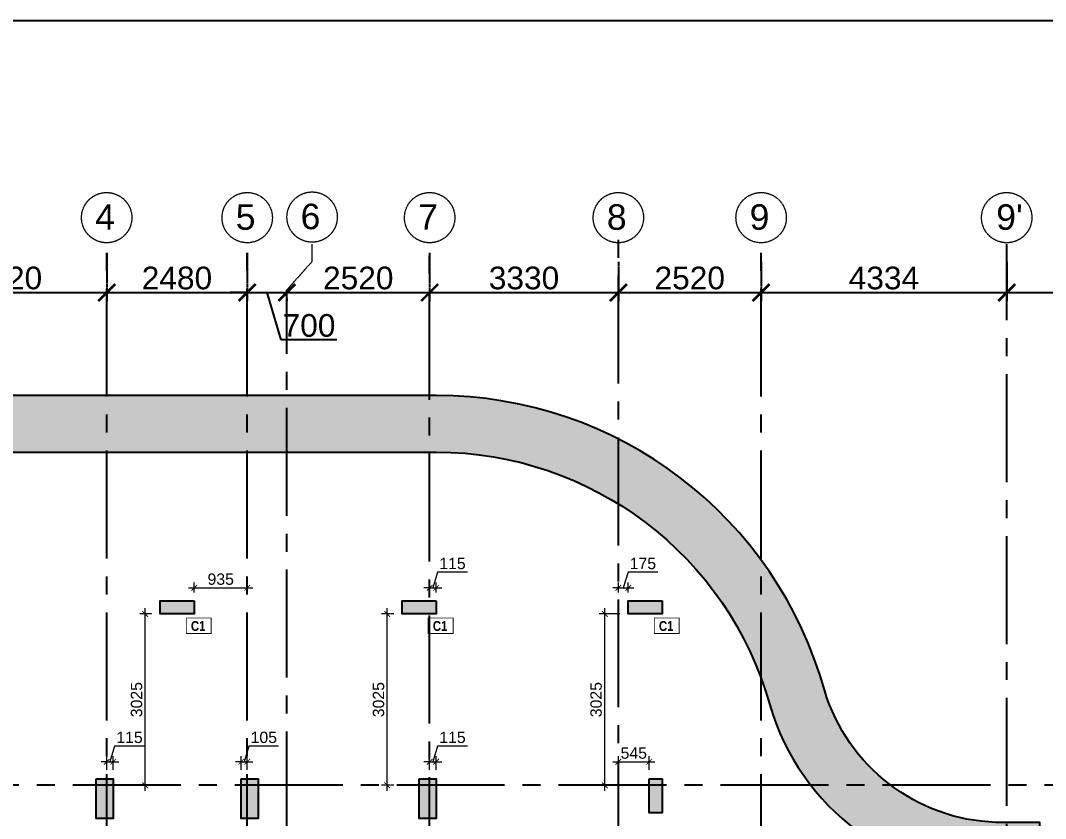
# Model space of a CAD drawing. Header units: millimetres. Extents: x 149548 to 2112824, y -1657616 to -1354760.
# Drawn here: x 1803961 to 1822051, y -1591600 to -1577511 of the extents above; entities that cross this region are included whole.
import ezdxf

# ---------------------------------------------------------------- set-up
doc = ezdxf.new("R2010")
doc.units = ezdxf.units.MM
doc.header["$MEASUREMENT"] = 0
doc.header["$PDMODE"] = 98
for name, pattern in [('ACAD_ISO02W100', [15, 12, -3]), ('CENTER2', [28.575000000000003, 19.05, -3.175, 3.175, -3.175]), ('HIDDEN', [0.375, 0.25, -0.125])]:
    doc.linetypes.add(name, pattern=pattern)
for name, color, linetype, lineweight in [('CENTER_LINE', 8, 'CENTER2', 25), ('GRID', 252, 'ACAD_ISO02W100', 9), ('s-dm', 171, 'Continuous', 15), ('TXT', 255, 'Continuous', 5)]:
    doc.layers.add(name, color=color, linetype=linetype, lineweight=lineweight)
for name, color, linetype in [('Dimension', 7, 'Continuous'), ('Gabion Wall', 7, 'Continuous'), ('STR.COLUMN', 1, 'Continuous')]:
    doc.layers.add(name, color=color, linetype=linetype)
doc.styles.add('1-100', font='arial.ttf', dxfattribs={"height": 400})
doc.styles.add('G3-TEXT', font='ARIALNB.TTF', dxfattribs={"height": 3})
doc.styles.get("Standard").update_dxf_attribs({"font": 'arial.ttf'})
doc.dimstyles.new('Dim 1_100', dxfattribs={"dimscale": 100, "dimtxt": 2, "dimasz": 1, "dimexe": 1, "dimexo": 1.5, "dimgap": 0.5, "dimtad": 1, "dimdec": 0, "dimrnd": 5, "dimzin": 0, "dimdsep": 46, "dimtxsty": 'Standard', "dimblk": 'ARCHTICK', "dimcen": 0, "dimdle": 1, "dimclrd": 256, "dimclre": 256, "dimclrt": 256, "dimadec": 0, "dimazin": 0, "dimtfac": 0.8, "dimtdec": 0, "dimtmove": 1, "dimatfit": 0, "dimfxl": 1.5, "dimtolj": 1, "dimtzin": 0, "dimlwd": -1, "dimlwe": -1, "dimarcsym": 1})
doc.dimstyles.new('Dim 1_200', dxfattribs={"dimscale": 100, "dimtxt": 4, "dimasz": 3, "dimexe": 1.5, "dimexo": 1.5, "dimgap": 0.5, "dimtad": 1, "dimdec": 0, "dimzin": 0, "dimdsep": 46, "dimtxsty": 'Standard', "dimblk": 'ARCHTICK', "dimcen": 0, "dimclrd": 256, "dimclre": 256, "dimclrt": 256, "dimadec": 0, "dimazin": 0, "dimtfac": 0.8, "dimtdec": 0, "dimtmove": 1, "dimatfit": 0, "dimfxl": 1.5, "dimtolj": 1, "dimtzin": 0, "dimlwd": -1, "dimlwe": -1, "dimarcsym": 1})

# ---------------------------------------------------------------- blocks, each defined once
blk = doc.blocks.new('Through Column')
at = {"layer": 'STR.COLUMN', "transparency": 33554687}
h = blk.add_hatch(color=256, dxfattribs=at)
h.dxf.hatch_style = 1
h.paths.add_polyline_path([(1931412.541582066, -1488669.278590736), (1931412.541582066, -1489369.278590736), (1931712.541582066, -1489369.278590736), (1931712.541582066, -1488669.278590736)])
h = blk.add_hatch(color=256, dxfattribs=at)
h.dxf.hatch_style = 1
h.paths.add_polyline_path([(1933972.541582066, -1488669.278590736), (1933972.541582066, -1489369.278590736), (1934272.541582066, -1489369.278590736), (1934272.541582066, -1488669.278590736)])
h = blk.add_hatch(color=256, dxfattribs=at)
h.dxf.hatch_style = 1
h.paths.add_polyline_path([(1937112.541582066, -1488669.278590736), (1937112.541582066, -1489369.278590736), (1937412.541582066, -1489369.278590736), (1937412.541582066, -1488669.278590736)])
at = {"layer": 'STR.COLUMN', "color": 5}
for points in [[(1931412.541582066, -1488669.278590736), (1931712.541582066, -1488669.278590736), (1931712.541582066, -1489369.278590736), (1931412.541582066, -1489369.278590736), (1931412.541582066, -1488669.278590736)], [(1933972.541582066, -1488669.278590736), (1934272.541582066, -1488669.278590736), (1934272.541582066, -1489369.278590736), (1933972.541582066, -1489369.278590736), (1933972.541582066, -1488669.278590736)], [(1937112.541582066, -1488669.278590736), (1937412.541582066, -1488669.278590736), (1937412.541582066, -1489369.278590736), (1937112.541582066, -1489369.278590736), (1937112.541582066, -1488669.278590736)]]:
    blk.add_lwpolyline(points, dxfattribs=at)
blk = doc.blocks.new('Upto 1st Floor lvl')
at = {"layer": 'STR.COLUMN'}
h = blk.add_hatch(color=3, dxfattribs=at)
h.dxf.hatch_style = 1
h.paths.add_polyline_path([(1933142.541582066, -1485529.275073237), (1933142.541582066, -1485759.275073219), (1932542.541582066, -1485759.275073219), (1932542.541582066, -1485529.275073237)])
h = blk.add_hatch(color=3, dxfattribs=at)
h.dxf.hatch_style = 1
h.paths.add_polyline_path([(1937412.541582066, -1485529.275073219), (1937412.541582066, -1485759.275073201), (1936812.541582066, -1485759.275073201), (1936812.541582066, -1485529.275073219)])
h = blk.add_hatch(color=3, dxfattribs=at)
h.dxf.hatch_style = 1
h.paths.add_polyline_path([(1941402.541582027, -1485529.275073219), (1941402.541582027, -1485759.275073201), (1940802.541582027, -1485759.275073201), (1940802.541582027, -1485529.275073219)])
h = blk.add_hatch(color=3, dxfattribs=at)
h.dxf.hatch_style = 1
h.paths.add_polyline_path([(1941172.541582046, -1488669.278590736), (1941402.541582027, -1488669.278590736), (1941402.541582027, -1489269.278590736), (1941172.541582046, -1489269.278590736)])
at = {"layer": 'STR.COLUMN', "color": 5}
for points in [[(1933142.541582066, -1485529.275073237), (1933142.541582066, -1485759.275073219), (1932542.541582066, -1485759.275073219), (1932542.541582066, -1485529.275073237), (1933142.541582066, -1485529.275073237)], [(1937412.541582066, -1485529.275073219), (1937412.541582066, -1485759.275073201), (1936812.541582066, -1485759.275073201), (1936812.541582066, -1485529.275073219), (1937412.541582066, -1485529.275073219)], [(1941402.541582027, -1485529.275073219), (1941402.541582027, -1485759.275073201), (1940802.541582027, -1485759.275073201), (1940802.541582027, -1485529.275073219), (1941402.541582027, -1485529.275073219)], [(1941172.541582046, -1488669.278590736), (1941402.541582027, -1488669.278590736), (1941402.541582027, -1489269.278590736), (1941172.541582046, -1489269.278590736), (1941172.541582046, -1488669.278590736)]]:
    blk.add_lwpolyline(points, close=True, dxfattribs=at)
blk = doc.blocks.new('FIRST FLOOR COLUMNS')
at = {"layer": 'CENTER_LINE', "ltscale": 100}
for p, q in [((17924.99999999907, -41973.1161462171), (17924.99999999907, 17893.35269774753)), ((8895, -42203.11614531162), (8895, 17663.35269865301)), ((11375, -42203.11614527553), (11375, 17663.35269868909)), ((14595.00000024913, -42256.64015407232), (14594.99999999907, 17638.35269774776)), ((20444.99999999907, -42203.11614621687), (20444.99999999907, 17663.35269774776)), ((24778.85805530241, -15138.33302856097), (24778.85805530241, 17638.35266264738)), ((12074.99999999907, -41447.71538959257), (12074.99999999907, 16830.41905810614)), ((90213.58022713289, 8084.999999998137), (-4699.232308062725, 8084.999999998137))]:
    blk.add_line(p, q, dxfattribs=at)
at = {"layer": 'GRID', "ltscale": 0.3}
for p, q in [((12520.62392756529, 17332.68263865006), (12520.62392756529, 17638.35269865301)), ((12074.99999999907, 16830.41905810591), (12520.62392756529, 17332.68263865006))]:
    blk.add_line(p, q, dxfattribs=at)
for centre in [(8895, 18107.0375771909), (11375, 18107.03757722699), (12520.62392756529, 18117.30257957056), (14594.99999999907, 18107.03757628566), (17924.99999999907, 18107.03757628566), (20444.99999999907, 18107.03757628566), (24778.85805530241, 18107.03754118527)]:
    blk.add_circle(centre, 443.684878537897, dxfattribs=at)
at = {"layer": 'GRID', "ltscale": 0.3, "style": '1-100', "oblique": 1.337667510154945e-08}
for s, p in [('4', (8691.50015961565, 17892.93519519875)), ('5', (11171.50015961565, 17892.93519523484)), ('6', (12317.12408718094, 17903.20019757841)), ('7', (14391.50015961472, 17892.9351942935)), ('8', (17721.50015961472, 17892.9351942935)), ('9', (20241.50015961472, 17892.9351942935)), ("9'", (24593.37600003043, 17892.93515919312))]:
    blk.add_text(s, height=449.9999999999998, rotation=359.9446847972842, dxfattribs=at).set_placement(p)
blk = doc.blocks.new('_ArchTick')
at = {"color": 0, "linetype": 'ByBlock', "const_width": 0.15}
blk.add_lwpolyline([(-0.5, -0.5), (0.5, 0.5)], dxfattribs=at)
blk = doc.blocks.new('*D623')
at = {"layer": 'Defpoints', "color": 0}
for p in [(1807962.2230479, -1587527.367109465), (1807027.2230479, -1587758.535946401), (1807962.2230479, -1587758.535946401)]:
    blk.add_point(p, dxfattribs=at)
at = {"layer": 's-dm'}
blk.add_line((1806927.2230479, -1587527.367109465), (1808062.2230479, -1587527.367109465), dxfattribs=at)
at = {"layer": 's-dm', "linetype": 'HIDDEN'}
for p, q in [((1807027.2230479, -1587608.535946401), (1807027.2230479, -1587427.367109465)), ((1807962.2230479, -1587608.535946401), (1807962.2230479, -1587427.367109465))]:
    blk.add_line(p, q, dxfattribs=at)
at = {"layer": 's-dm', "xscale": 100, "yscale": 100, "zscale": 100, "rotation": 180}
blk.add_blockref('_ArchTick', (1807027.2230479, -1587527.367109465), dxfattribs=at)
at = {"layer": 's-dm', "xscale": 100, "yscale": 100, "zscale": 100}
blk.add_blockref('_ArchTick', (1807962.2230479, -1587527.367109465), dxfattribs=at)
at = {"layer": 's-dm', "insert": (1807494.7230479, -1587375.184299097), "char_height": 200, "attachment_point": 5}
blk.add_mtext('\\A1;935', dxfattribs=at)
blk = doc.blocks.new('*D624')
at = {"layer": 'Defpoints', "color": 0}
for p in [(1811297.2230479, -1587527.367109465), (1811182.223047926, -1587758.535946383), (1811297.2230479, -1587758.535946383)]:
    blk.add_point(p, dxfattribs=at)
at = {"layer": 's-dm'}
for p, q in [((1811322.857489255, -1587250.252511921), (1811239.723047913, -1587527.367109465)), ((1811847.414105899, -1587250.252511921), (1811322.857489255, -1587250.252511921)), ((1811182.223047926, -1587527.367109465), (1811082.223047926, -1587527.367109465)), ((1811182.223047926, -1587527.367109465), (1811297.2230479, -1587527.367109465)), ((1811297.2230479, -1587527.367109465), (1811397.2230479, -1587527.367109465))]:
    blk.add_line(p, q, dxfattribs=at)
at = {"layer": 's-dm', "linetype": 'HIDDEN'}
for p, q in [((1811182.223047926, -1587608.535946383), (1811182.223047926, -1587427.367109465)), ((1811297.2230479, -1587608.535946383), (1811297.2230479, -1587427.367109465))]:
    blk.add_line(p, q, dxfattribs=at)
at = {"layer": 's-dm', "xscale": 100, "yscale": 100, "zscale": 100}
blk.add_blockref('_ArchTick', (1811182.223047926, -1587527.367109465), dxfattribs=at)
at = {"layer": 's-dm', "xscale": 100, "yscale": 100, "zscale": 100, "rotation": 180}
blk.add_blockref('_ArchTick', (1811297.2230479, -1587527.367109465), dxfattribs=at)
at = {"layer": 's-dm', "insert": (1811585.135797577, -1587098.137914376), "char_height": 200, "attachment_point": 5}
blk.add_mtext('\\A1;115', dxfattribs=at)
blk = doc.blocks.new('*D625')
at = {"layer": 'Defpoints', "color": 0}
for p in [(1814687.223047862, -1587527.367109465), (1814512.2230479, -1587758.535946383), (1814687.223047862, -1587758.535946383)]:
    blk.add_point(p, dxfattribs=at)
at = {"layer": 's-dm'}
for p, q in [((1814682.857489223, -1587250.252511921), (1814599.723047881, -1587527.367109465)), ((1815207.414105867, -1587250.252511921), (1814682.857489223, -1587250.252511921)), ((1814512.2230479, -1587527.367109465), (1814412.2230479, -1587527.367109465)), ((1814512.2230479, -1587527.367109465), (1814687.223047862, -1587527.367109465)), ((1814687.223047862, -1587527.367109465), (1814787.223047862, -1587527.367109465))]:
    blk.add_line(p, q, dxfattribs=at)
at = {"layer": 's-dm', "linetype": 'HIDDEN'}
for p, q in [((1814512.2230479, -1587608.535946383), (1814512.2230479, -1587427.367109465)), ((1814687.223047862, -1587608.535946383), (1814687.223047862, -1587427.367109465))]:
    blk.add_line(p, q, dxfattribs=at)
at = {"layer": 's-dm', "xscale": 100, "yscale": 100, "zscale": 100}
blk.add_blockref('_ArchTick', (1814512.2230479, -1587527.367109465), dxfattribs=at)
at = {"layer": 's-dm', "xscale": 100, "yscale": 100, "zscale": 100, "rotation": 180}
blk.add_blockref('_ArchTick', (1814687.223047862, -1587527.367109465), dxfattribs=at)
at = {"layer": 's-dm', "insert": (1814945.135797545, -1587098.137914376), "char_height": 200, "attachment_point": 5}
blk.add_mtext('\\A1;175', dxfattribs=at)
blk = doc.blocks.new('*D634')
at = {"layer": 'Defpoints', "color": 0}
for p in [(1805597.2230479, -1590597.617697184), (1805482.2230479, -1590898.539463899), (1805597.2230479, -1590898.539463899)]:
    blk.add_point(p, dxfattribs=at)
at = {"layer": 's-dm'}
for p, q in [((1805622.857489243, -1590320.50309964), (1805539.7230479, -1590597.617697184)), ((1806147.414105887, -1590320.50309964), (1805622.857489243, -1590320.50309964)), ((1805482.2230479, -1590597.617697184), (1805382.2230479, -1590597.617697184)), ((1805482.2230479, -1590597.617697184), (1805597.2230479, -1590597.617697184)), ((1805597.2230479, -1590597.617697184), (1805697.2230479, -1590597.617697184))]:
    blk.add_line(p, q, dxfattribs=at)
at = {"layer": 's-dm', "linetype": 'HIDDEN'}
for p, q in [((1805482.2230479, -1590748.539463899), (1805482.2230479, -1590497.617697184)), ((1805597.2230479, -1590748.539463899), (1805597.2230479, -1590497.617697184))]:
    blk.add_line(p, q, dxfattribs=at)
at = {"layer": 's-dm', "xscale": 100, "yscale": 100, "zscale": 100}
blk.add_blockref('_ArchTick', (1805482.2230479, -1590597.617697184), dxfattribs=at)
at = {"layer": 's-dm', "xscale": 100, "yscale": 100, "zscale": 100, "rotation": 180}
blk.add_blockref('_ArchTick', (1805597.2230479, -1590597.617697184), dxfattribs=at)
at = {"layer": 's-dm', "insert": (1805885.135797565, -1590168.388502096), "char_height": 200, "attachment_point": 5}
blk.add_mtext('\\A1;115', dxfattribs=at)
blk = doc.blocks.new('*D636')
at = {"layer": 'Defpoints', "color": 0}
for p in [(1807962.2230479, -1590597.617697184), (1807857.2230479, -1590898.539463899), (1807962.2230479, -1590898.539463899)]:
    blk.add_point(p, dxfattribs=at)
at = {"layer": 's-dm'}
for p, q in [((1807992.857489243, -1590320.50309964), (1807909.7230479, -1590597.617697184)), ((1808517.414105887, -1590320.50309964), (1807992.857489243, -1590320.50309964)), ((1807857.2230479, -1590597.617697184), (1807757.2230479, -1590597.617697184)), ((1807857.2230479, -1590597.617697184), (1807962.2230479, -1590597.617697184)), ((1807962.2230479, -1590597.617697184), (1808062.2230479, -1590597.617697184))]:
    blk.add_line(p, q, dxfattribs=at)
at = {"layer": 's-dm', "linetype": 'HIDDEN'}
for p, q in [((1807857.2230479, -1590748.539463899), (1807857.2230479, -1590497.617697184)), ((1807962.2230479, -1590748.539463899), (1807962.2230479, -1590497.617697184))]:
    blk.add_line(p, q, dxfattribs=at)
at = {"layer": 's-dm', "xscale": 100, "yscale": 100, "zscale": 100}
blk.add_blockref('_ArchTick', (1807857.2230479, -1590597.617697184), dxfattribs=at)
at = {"layer": 's-dm', "xscale": 100, "yscale": 100, "zscale": 100, "rotation": 180}
blk.add_blockref('_ArchTick', (1807962.2230479, -1590597.617697184), dxfattribs=at)
at = {"layer": 's-dm', "insert": (1808255.135797565, -1590168.388502096), "char_height": 200, "attachment_point": 5}
blk.add_mtext('\\A1;105', dxfattribs=at)
blk = doc.blocks.new('*D638')
at = {"layer": 'Defpoints', "color": 0}
for p in [(1811297.2230479, -1590597.617697184), (1811182.223047939, -1590898.539463899), (1811297.2230479, -1590898.539463899)]:
    blk.add_point(p, dxfattribs=at)
at = {"layer": 's-dm'}
for p, q in [((1811322.857489262, -1590320.50309964), (1811239.72304792, -1590597.617697184)), ((1811847.414105906, -1590320.50309964), (1811322.857489262, -1590320.50309964)), ((1811182.223047939, -1590597.617697184), (1811082.223047939, -1590597.617697184)), ((1811182.223047939, -1590597.617697184), (1811297.2230479, -1590597.617697184)), ((1811297.2230479, -1590597.617697184), (1811397.2230479, -1590597.617697184))]:
    blk.add_line(p, q, dxfattribs=at)
at = {"layer": 's-dm', "linetype": 'HIDDEN'}
for p, q in [((1811182.223047939, -1590748.539463899), (1811182.223047939, -1590497.617697184)), ((1811297.2230479, -1590748.539463899), (1811297.2230479, -1590497.617697184))]:
    blk.add_line(p, q, dxfattribs=at)
at = {"layer": 's-dm', "xscale": 100, "yscale": 100, "zscale": 100}
blk.add_blockref('_ArchTick', (1811182.223047939, -1590597.617697184), dxfattribs=at)
at = {"layer": 's-dm', "xscale": 100, "yscale": 100, "zscale": 100, "rotation": 180}
blk.add_blockref('_ArchTick', (1811297.2230479, -1590597.617697184), dxfattribs=at)
at = {"layer": 's-dm', "insert": (1811585.135797584, -1590168.388502096), "char_height": 200, "attachment_point": 5}
blk.add_mtext('\\A1;115', dxfattribs=at)
blk = doc.blocks.new('*D640')
at = {"layer": 'Defpoints', "color": 0}
for p in [(1815057.22304788, -1590597.617697184), (1814512.2230479, -1590898.539463899), (1815057.22304788, -1590898.539463899)]:
    blk.add_point(p, dxfattribs=at)
at = {"layer": 's-dm'}
blk.add_line((1814412.2230479, -1590597.617697184), (1815157.22304788, -1590597.617697184), dxfattribs=at)
at = {"layer": 's-dm', "linetype": 'HIDDEN'}
for p, q in [((1814512.2230479, -1590748.539463899), (1814512.2230479, -1590497.617697184)), ((1815057.22304788, -1590748.539463899), (1815057.22304788, -1590497.617697184))]:
    blk.add_line(p, q, dxfattribs=at)
at = {"layer": 's-dm', "xscale": 100, "yscale": 100, "zscale": 100, "rotation": 180}
blk.add_blockref('_ArchTick', (1814512.2230479, -1590597.617697184), dxfattribs=at)
at = {"layer": 's-dm', "xscale": 100, "yscale": 100, "zscale": 100}
blk.add_blockref('_ArchTick', (1815057.22304788, -1590597.617697184), dxfattribs=at)
at = {"layer": 's-dm', "insert": (1814784.72304789, -1590445.912376584), "char_height": 200, "attachment_point": 5}
blk.add_mtext('\\A1;545', dxfattribs=at)
blk = doc.blocks.new('*D641')
at = {"layer": 'Defpoints', "color": 0}
for p in [(1806162.510980502, -1587988.535946383), (1806427.2230479, -1587988.535946383), (1806427.223047939, -1591013.539463901)]:
    blk.add_point(p, dxfattribs=at)
at = {"layer": 's-dm'}
blk.add_line((1806162.510980502, -1591113.539463901), (1806162.510980502, -1587888.535946383), dxfattribs=at)
at = {"layer": 's-dm', "linetype": 'HIDDEN'}
for p, q in [((1806277.2230479, -1587988.535946383), (1806062.510980502, -1587988.535946383)), ((1806277.223047939, -1591013.539463901), (1806062.510980502, -1591013.539463901))]:
    blk.add_line(p, q, dxfattribs=at)
at = {"layer": 's-dm', "xscale": 100, "yscale": 100, "zscale": 100}
for p, rotation in [((1806162.510980502, -1587988.535946383), 90), ((1806162.510980502, -1591013.539463901), 270)]:
    blk.add_blockref('_ArchTick', p, dxfattribs=dict(at, rotation=rotation))
at = {"layer": 's-dm', "insert": (1806010.328170133, -1589501.037705142), "char_height": 200, "attachment_point": 5, "rotation": 90}
blk.add_mtext('\\A1;3025', dxfattribs=at)
blk = doc.blocks.new('*D642')
at = {"layer": 'Defpoints', "color": 0}
for p in [(1810432.510980463, -1587988.535946365), (1810697.223047862, -1587988.535946365), (1810697.2230479, -1591013.539463883)]:
    blk.add_point(p, dxfattribs=at)
at = {"layer": 's-dm'}
blk.add_line((1810432.510980463, -1591113.539463883), (1810432.510980463, -1587888.535946365), dxfattribs=at)
at = {"layer": 's-dm', "linetype": 'HIDDEN'}
for p, q in [((1810547.223047862, -1587988.535946365), (1810332.510980463, -1587988.535946365)), ((1810547.2230479, -1591013.539463883), (1810332.510980463, -1591013.539463883))]:
    blk.add_line(p, q, dxfattribs=at)
at = {"layer": 's-dm', "xscale": 100, "yscale": 100, "zscale": 100}
for p, rotation in [((1810432.510980463, -1587988.535946365), 90), ((1810432.510980463, -1591013.539463883), 270)]:
    blk.add_blockref('_ArchTick', p, dxfattribs=dict(at, rotation=rotation))
at = {"layer": 's-dm', "insert": (1810280.328170095, -1589501.037705124), "char_height": 200, "attachment_point": 5, "rotation": 90}
blk.add_mtext('\\A1;3025', dxfattribs=at)
blk = doc.blocks.new('*D643')
at = {"layer": 'Defpoints', "color": 0}
for p in [(1814272.510980425, -1587988.535946383), (1814687.223047824, -1587988.535946383), (1814687.223047862, -1591013.539463901)]:
    blk.add_point(p, dxfattribs=at)
at = {"layer": 's-dm'}
blk.add_line((1814272.510980425, -1591113.539463901), (1814272.510980425, -1587888.535946383), dxfattribs=at)
at = {"layer": 's-dm', "linetype": 'HIDDEN'}
for p, q in [((1814537.223047824, -1587988.535946383), (1814172.510980425, -1587988.535946383)), ((1814537.223047862, -1591013.539463901), (1814172.510980425, -1591013.539463901))]:
    blk.add_line(p, q, dxfattribs=at)
at = {"layer": 's-dm', "xscale": 100, "yscale": 100, "zscale": 100}
for p, rotation in [((1814272.510980425, -1587988.535946383), 90), ((1814272.510980425, -1591013.539463901), 270)]:
    blk.add_blockref('_ArchTick', p, dxfattribs=dict(at, rotation=rotation))
at = {"layer": 's-dm', "insert": (1814120.328170056, -1589501.037705142), "char_height": 200, "attachment_point": 5, "rotation": 90}
blk.add_mtext('\\A1;3025', dxfattribs=at)
blk = doc.blocks.new('*D663')
at = {"layer": 'Defpoints', "color": 0}
for p in [(1801962.223047954, -1581460.186765246), (1805482.2230479, -1581460.186765246), (1805482.2230479, -1582313.62724956)]:
    blk.add_point(p, dxfattribs=at)
at = {"layer": 'Dimension', "linetype": 'HIDDEN'}
for p, q in [((1801962.223047954, -1581610.186765246), (1801962.223047954, -1582463.62724956)), ((1805482.2230479, -1581610.186765246), (1805482.2230479, -1582463.62724956))]:
    blk.add_line(p, q, dxfattribs=at)
at = {"layer": 'Dimension'}
blk.add_line((1801962.223047954, -1582313.62724956), (1805482.2230479, -1582313.62724956), dxfattribs=at)
at = {"layer": 'Dimension', "xscale": 300, "yscale": 300, "zscale": 300, "rotation": 180}
blk.add_blockref('_ArchTick', (1801962.223047954, -1582313.62724956), dxfattribs=at)
at = {"layer": 'Dimension', "xscale": 300, "yscale": 300, "zscale": 300}
blk.add_blockref('_ArchTick', (1805482.2230479, -1582313.62724956), dxfattribs=at)
at = {"layer": 'Dimension', "insert": (1803722.223047927, -1582059.261628823), "char_height": 400, "attachment_point": 5}
blk.add_mtext('\\A1;3520', dxfattribs=at)
blk = doc.blocks.new('*D664')
at = {"layer": 'Defpoints', "color": 0}
for p in [(1805482.2230479, -1581460.186765246), (1807962.2230479, -1581460.186765246), (1807962.2230479, -1582313.62724956)]:
    blk.add_point(p, dxfattribs=at)
at = {"layer": 'Dimension', "linetype": 'HIDDEN'}
for p, q in [((1805482.2230479, -1581610.186765246), (1805482.2230479, -1582463.62724956)), ((1807962.2230479, -1581610.186765246), (1807962.2230479, -1582463.62724956))]:
    blk.add_line(p, q, dxfattribs=at)
at = {"layer": 'Dimension'}
blk.add_line((1805482.2230479, -1582313.62724956), (1807962.2230479, -1582313.62724956), dxfattribs=at)
at = {"layer": 'Dimension', "xscale": 300, "yscale": 300, "zscale": 300, "rotation": 180}
blk.add_blockref('_ArchTick', (1805482.2230479, -1582313.62724956), dxfattribs=at)
at = {"layer": 'Dimension', "xscale": 300, "yscale": 300, "zscale": 300}
blk.add_blockref('_ArchTick', (1807962.2230479, -1582313.62724956), dxfattribs=at)
at = {"layer": 'Dimension', "insert": (1806722.2230479, -1582059.398054471), "char_height": 400, "attachment_point": 5}
blk.add_mtext('\\A1;2480', dxfattribs=at)
blk = doc.blocks.new('*D665')
at = {"layer": 'Defpoints', "color": 0}
for p in [(1807962.2230479, -1581460.186765246), (1808662.2230479, -1582268.120405793), (1808662.2230479, -1582313.62724956)]:
    blk.add_point(p, dxfattribs=at)
at = {"layer": 'Dimension', "linetype": 'HIDDEN'}
for p, q in [((1807962.2230479, -1581610.186765246), (1807962.2230479, -1582463.62724956)), ((1808662.2230479, -1582418.120405793), (1808662.2230479, -1582463.62724956))]:
    blk.add_line(p, q, dxfattribs=at)
at = {"layer": 'Dimension'}
for p, q in [((1807962.2230479, -1582313.62724956), (1807662.2230479, -1582313.62724956)), ((1807962.2230479, -1582313.62724956), (1808662.2230479, -1582313.62724956)), ((1808563.529511138, -1583151.314834825), (1808312.2230479, -1582313.62724956)), ((1808662.2230479, -1582313.62724956), (1808962.2230479, -1582313.62724956)), ((1809542.656386991, -1583151.314834825), (1808563.529511138, -1583151.314834825))]:
    blk.add_line(p, q, dxfattribs=at)
at = {"layer": 'Dimension', "xscale": 300, "yscale": 300, "zscale": 300}
blk.add_blockref('_ArchTick', (1807962.2230479, -1582313.62724956), dxfattribs=at)
at = {"layer": 'Dimension', "xscale": 300, "yscale": 300, "zscale": 300, "rotation": 180}
blk.add_blockref('_ArchTick', (1808662.2230479, -1582313.62724956), dxfattribs=at)
at = {"layer": 'Dimension', "insert": (1809053.092949064, -1582897.085639737), "char_height": 400, "attachment_point": 5}
blk.add_mtext('\\A1;700', dxfattribs=at)
blk = doc.blocks.new('*D666')
at = {"layer": 'Defpoints', "color": 0}
for p in [(1811182.2230479, -1581460.186766152), (1808662.2230479, -1582268.120405793), (1811182.2230479, -1582313.62724956)]:
    blk.add_point(p, dxfattribs=at)
at = {"layer": 'Dimension', "linetype": 'HIDDEN'}
for p, q in [((1811182.2230479, -1581610.186766152), (1811182.2230479, -1582463.62724956)), ((1808662.2230479, -1582418.120405793), (1808662.2230479, -1582463.62724956))]:
    blk.add_line(p, q, dxfattribs=at)
at = {"layer": 'Dimension'}
blk.add_line((1808662.2230479, -1582313.62724956), (1811182.2230479, -1582313.62724956), dxfattribs=at)
at = {"layer": 'Dimension', "xscale": 300, "yscale": 300, "zscale": 300, "rotation": 180}
blk.add_blockref('_ArchTick', (1808662.2230479, -1582313.62724956), dxfattribs=at)
at = {"layer": 'Dimension', "xscale": 300, "yscale": 300, "zscale": 300}
blk.add_blockref('_ArchTick', (1811182.2230479, -1582313.62724956), dxfattribs=at)
at = {"layer": 'Dimension', "insert": (1809922.2230479, -1582059.398054471), "char_height": 400, "attachment_point": 5}
blk.add_mtext('\\A1;2520', dxfattribs=at)
blk = doc.blocks.new('*D667')
at = {"layer": 'Defpoints', "color": 0}
for p in [(1811182.2230479, -1581460.186766152), (1814512.2230479, -1581619.045806274), (1814512.2230479, -1582313.62724956)]:
    blk.add_point(p, dxfattribs=at)
at = {"layer": 'Dimension', "linetype": 'HIDDEN'}
for p, q in [((1811182.2230479, -1581610.186766152), (1811182.2230479, -1582463.62724956)), ((1814512.2230479, -1581769.045806274), (1814512.2230479, -1582463.62724956))]:
    blk.add_line(p, q, dxfattribs=at)
at = {"layer": 'Dimension'}
blk.add_line((1811182.2230479, -1582313.62724956), (1814512.2230479, -1582313.62724956), dxfattribs=at)
at = {"layer": 'Dimension', "xscale": 300, "yscale": 300, "zscale": 300, "rotation": 180}
blk.add_blockref('_ArchTick', (1811182.2230479, -1582313.62724956), dxfattribs=at)
at = {"layer": 'Dimension', "xscale": 300, "yscale": 300, "zscale": 300}
blk.add_blockref('_ArchTick', (1814512.2230479, -1582313.62724956), dxfattribs=at)
at = {"layer": 'Dimension', "insert": (1812847.2230479, -1582059.261628823), "char_height": 400, "attachment_point": 5}
blk.add_mtext('\\A1;3330', dxfattribs=at)
blk = doc.blocks.new('*D668')
at = {"layer": 'Defpoints', "color": 0}
for p in [(1814512.2230479, -1581619.045806274), (1817032.2230479, -1581619.045806274), (1817032.2230479, -1582313.62724956)]:
    blk.add_point(p, dxfattribs=at)
at = {"layer": 'Dimension', "linetype": 'HIDDEN'}
for p, q in [((1814512.2230479, -1581769.045806274), (1814512.2230479, -1582463.62724956)), ((1817032.2230479, -1581769.045806274), (1817032.2230479, -1582463.62724956))]:
    blk.add_line(p, q, dxfattribs=at)
at = {"layer": 'Dimension'}
blk.add_line((1814512.2230479, -1582313.62724956), (1817032.2230479, -1582313.62724956), dxfattribs=at)
at = {"layer": 'Dimension', "xscale": 300, "yscale": 300, "zscale": 300, "rotation": 180}
blk.add_blockref('_ArchTick', (1814512.2230479, -1582313.62724956), dxfattribs=at)
at = {"layer": 'Dimension', "xscale": 300, "yscale": 300, "zscale": 300}
blk.add_blockref('_ArchTick', (1817032.2230479, -1582313.62724956), dxfattribs=at)
at = {"layer": 'Dimension', "insert": (1815772.2230479, -1582059.398054471), "char_height": 400, "attachment_point": 5}
blk.add_mtext('\\A1;2520', dxfattribs=at)
blk = doc.blocks.new('*D669')
at = {"layer": 'Defpoints', "color": 0}
for p in [(1817032.2230479, -1581619.045806274), (1821366.081103203, -1581619.045806274), (1821366.081103203, -1582313.62724956)]:
    blk.add_point(p, dxfattribs=at)
at = {"layer": 'Dimension', "linetype": 'HIDDEN'}
for p, q in [((1817032.2230479, -1581769.045806274), (1817032.2230479, -1582463.62724956)), ((1821366.081103203, -1581769.045806274), (1821366.081103203, -1582463.62724956))]:
    blk.add_line(p, q, dxfattribs=at)
at = {"layer": 'Dimension'}
blk.add_line((1817032.2230479, -1582313.62724956), (1821366.081103203, -1582313.62724956), dxfattribs=at)
at = {"layer": 'Dimension', "xscale": 300, "yscale": 300, "zscale": 300, "rotation": 180}
blk.add_blockref('_ArchTick', (1817032.2230479, -1582313.62724956), dxfattribs=at)
at = {"layer": 'Dimension', "xscale": 300, "yscale": 300, "zscale": 300}
blk.add_blockref('_ArchTick', (1821366.081103203, -1582313.62724956), dxfattribs=at)
at = {"layer": 'Dimension', "insert": (1819199.152075551, -1582059.261628823), "char_height": 400, "attachment_point": 5}
blk.add_mtext('\\A1;4334', dxfattribs=at)
blk = doc.blocks.new('*D670')
at = {"layer": 'Defpoints', "color": 0}
for p in [(1821366.081103203, -1581619.045806274), (1825922.2230479, -1581613.214166925), (1825922.2230479, -1582313.627249559)]:
    blk.add_point(p, dxfattribs=at)
at = {"layer": 'Dimension', "linetype": 'HIDDEN'}
for p, q in [((1821366.081103203, -1581769.045806274), (1821366.081103203, -1582463.627249559)), ((1825922.2230479, -1581763.214166925), (1825922.2230479, -1582463.627249559))]:
    blk.add_line(p, q, dxfattribs=at)
at = {"layer": 'Dimension'}
blk.add_line((1821366.081103203, -1582313.627249559), (1825922.2230479, -1582313.627249559), dxfattribs=at)
at = {"layer": 'Dimension', "xscale": 300, "yscale": 300, "zscale": 300, "rotation": 180}
blk.add_blockref('_ArchTick', (1821366.081103203, -1582313.627249559), dxfattribs=at)
at = {"layer": 'Dimension', "xscale": 300, "yscale": 300, "zscale": 300}
blk.add_blockref('_ArchTick', (1825922.2230479, -1582313.627249559), dxfattribs=at)
at = {"layer": 'Dimension', "insert": (1823644.152075551, -1582059.398054471), "char_height": 400, "attachment_point": 5}
blk.add_mtext('\\A1;4556', dxfattribs=at)

msp = doc.modelspace()

# ---------------------------------------------------------------- hatches: boundary and pattern name
at = {"layer": 'Gabion Wall'}
h = msp.add_hatch(dxfattribs=at)
h.set_pattern_fill('ANSI36', color=8, scale=1000)
h.set_pattern_definition([(45, (-126115.3185341656, -199349.732739276), (66.29126073623883, 243.0679560328757), [312.5000000000003, -62.50000000000007, 0, -62.50000000000007])])
edge = h.paths.add_edge_path()
edge.add_arc((1801847.223047954, -1591248.539463901), 6116.978292164549, 137.5960620771633, 229.2860594930685, ccw=False)
edge.add_arc((1801847.223047955, -1591248.539463901), 6116.978292165074, 90.00000000000438, 137.5960620771678, ccw=False)
edge.add_line((1801847.223047954, -1585131.561171736), (1811297.2230479, -1585131.561171736))
edge.add_arc((1811298.765736201, -1591243.947926767), 6112.38694970827, 15.669600682847317, 90.01446072220352, ccw=False)
edge.add_arc((1821289.48224898, -1588392.639705455), 4277.392892624552, 196.2985217793638, 270.0000000000031)
edge.add_arc((1821786.78311366, -1666318.989141658), 73650.63549018366, 89.87129754002348, 90.38687320235852, ccw=False)
edge.add_line((1821952.2230479, -1592668.539463899), (1821952.2230479, -1591668.539463899))
edge.add_arc((1821757.448276104, -1323873.646719725), 267794.9635767544, 269.87502258162203, 270.0416728276529, ccw=False)
edge.add_arc((1821289.48224898, -1588392.639705454), 3277.392892625012, 196.9006126921874, 267.9687474159747, ccw=False)
edge.add_arc((1811298.330033127, -1591245.254062993), 7113.692977388166, 15.489834590217, 90.00891598525823)
edge.add_line((1811297.2230479, -1584131.561171736), (1801847.223047954, -1584131.561171736))
edge.add_arc((1801847.223047956, -1591248.539463904), 7116.978292167383, 90.00000000001124, 137.6234041501923)
edge.add_arc((1801847.223047954, -1591248.539463901), 7116.978292164869, 137.6234041501999, 235.9005401058864)
edge.add_line((1797857.223047901, -1597141.864502512), (1797857.223047901, -1595885.06008031))

# ---------------------------------------------------------------- linework, layer by layer
at = {"lineweight": -3}
msp.add_lwpolyline([(1908993.01757326, -1657616.496280198), (1787219.635581462, -1657616.496280198), (1787219.635581462, -1577510.665511888), (1908993.01757326, -1577510.665511888)], close=True, dxfattribs=at)
at = {"color": 101, "const_width": 14.7637875}
for points in [[(1806886.521777518, -1588332.103906204), (1806886.521777518, -1588058.481711206), (1807325.819244265, -1588058.481711206), (1807325.819244272, -1588332.103906204)], [(1811156.521777518, -1588332.103906204), (1811156.521777518, -1588058.481711206), (1811595.819244264, -1588058.481711206), (1811595.819244272, -1588332.103906204)], [(1815146.52177748, -1588332.103906204), (1815146.52177748, -1588058.481711206), (1815585.819244226, -1588058.481711206), (1815585.819244234, -1588332.103906204)]]:
    msp.add_lwpolyline(points, close=True, dxfattribs=at)
at = {"layer": 'Gabion Wall'}
msp.add_lwpolyline([(1797857.223047901, -1595885.06008031, -0.4228793724279717), (1797330.391259277, -1587123.535946374, -0.2107151071595666), (1801847.223047954, -1585131.561171736), (1811297.2230479, -1585131.561171736, -0.3362693606261047), (1817183.986942905, -1589593.05557076, 0.3331475772811281), (1821289.48224898, -1592670.032598079, -0.002249627007699236), (1821952.2230479, -1592668.539463899), (1821952.2230479, -1591668.539463899, -0.0007271490012833735), (1821173.31630431, -1591667.973222201, -0.3204303111174965), (1818153.63839738, -1589345.418541812, 0.3371157206094813), (1811297.2230479, -1584131.561171736), (1801847.223047954, -1584131.561171736, 0.2108397097164079), (1796589.692566336, -1586451.691202178, 0.4571874366208035), (1797857.223047901, -1597141.864502512)], format="xyb", close=True, dxfattribs=at)

# ---------------------------------------------------------------- block references
at = {"layer": 'GRID'}
msp.add_blockref('FIRST FLOOR COLUMNS', (1796587.2230479, -1599098.539463899), dxfattribs=at)
at = {"layer": 'STR.COLUMN', "color": 5}
msp.add_blockref('Upto 1st Floor lvl', (-126115.3185341656, -102229.2608731638), dxfattribs=at)
at = {"layer": 'STR.COLUMN'}
msp.add_blockref('Through Column', (-126115.3185341656, -102229.2608731638), dxfattribs=at)

# ---------------------------------------------------------------- texts
at = {"layer": 'TXT', "style": 'G3-TEXT'}
for p in [(1806968.929088295, -1588288.687869181), (1811238.929088294, -1588288.687869181), (1815228.929088256, -1588288.687869181)]:
    msp.add_text('C1', height=175, dxfattribs=at).set_placement(p)

# ---------------------------------------------------------------- dimensions: what is measured, and where the dimension line sits
at = {"layer": 'Dimension'}
for base, p1, p2, picture, middle in [((1805482.2230479, -1582313.62724956), (1801962.223047954, -1581460.186765246), (1805482.2230479, -1581460.186765246), '*D663', (1803722.223047927, -1582059.261628823)), ((1807962.2230479, -1582313.62724956), (1805482.2230479, -1581460.186765246), (1807962.2230479, -1581460.186765246), '*D664', (1806722.2230479, -1582059.398054471)), ((1808662.2230479, -1582313.62724956), (1807962.2230479, -1581460.186765246), (1808662.2230479, -1582268.120405793), '*D665', (1808613.529511138, -1582897.085639737)), ((1811182.2230479, -1582313.62724956), (1808662.2230479, -1582268.120405793), (1811182.2230479, -1581460.186766152), '*D666', (1809922.2230479, -1582059.398054471)), ((1814512.2230479, -1582313.62724956), (1811182.2230479, -1581460.186766152), (1814512.2230479, -1581619.045806274), '*D667', (1812847.2230479, -1582059.261628823)), ((1817032.2230479, -1582313.62724956), (1814512.2230479, -1581619.045806274), (1817032.2230479, -1581619.045806274), '*D668', (1815772.2230479, -1582059.398054471)), ((1821366.081103203, -1582313.62724956), (1817032.2230479, -1581619.045806274), (1821366.081103203, -1581619.045806274), '*D669', (1819199.152075551, -1582059.261628823)), ((1825922.2230479, -1582313.627249559), (1821366.081103203, -1581619.045806274), (1825922.2230479, -1581613.214166925), '*D670', (1823644.152075551, -1582059.398054471))]:
    dim = msp.add_linear_dim(base=base, p1=p1, p2=p2, dimstyle='Dim 1_200', override={"dimblk": 'ArchTick'}, dxfattribs=at)
    dim.commit()
    dim.dimension.update_dxf_attribs({"geometry": picture, "text_midpoint": middle})
at = {"layer": 's-dm'}
for base, p1, p2, picture, middle in [((1811297.2230479, -1587527.367109465), (1811182.223047926, -1587758.535946383), (1811297.2230479, -1587758.535946383), '*D624', (1811372.857489255, -1587098.137914376)), ((1814687.223047862, -1587527.367109465), (1814512.2230479, -1587758.535946383), (1814687.223047862, -1587758.535946383), '*D625', (1814732.857489223, -1587098.137914376)), ((1807962.2230479, -1587527.367109465), (1807027.2230479, -1587758.535946401), (1807962.2230479, -1587758.535946401), '*D623', (1807494.7230479, -1587375.184299097)), ((1805597.2230479, -1590597.617697184), (1805482.2230479, -1590898.539463899), (1805597.2230479, -1590898.539463899), '*D634', (1805672.857489243, -1590168.388502096)), ((1807962.2230479, -1590597.617697184), (1807857.2230479, -1590898.539463899), (1807962.2230479, -1590898.539463899), '*D636', (1808042.857489243, -1590168.388502096)), ((1811297.2230479, -1590597.617697184), (1811182.223047939, -1590898.539463899), (1811297.2230479, -1590898.539463899), '*D638', (1811372.857489262, -1590168.388502096)), ((1815057.22304788, -1590597.617697184), (1814512.2230479, -1590898.539463899), (1815057.22304788, -1590898.539463899), '*D640', (1814784.72304789, -1590445.912376584))]:
    dim = msp.add_linear_dim(base=base, p1=p1, p2=p2, dimstyle='Dim 1_100', dxfattribs=at)
    dim.commit()
    dim.dimension.update_dxf_attribs({"geometry": picture, "text_midpoint": middle})
for base, p1, p2, picture, middle in [((1806162.510980502, -1587988.535946383), (1806427.223047939, -1591013.539463901), (1806427.2230479, -1587988.535946383), '*D641', (1806010.328170133, -1589501.037705142)), ((1810432.510980463, -1587988.535946365), (1810697.2230479, -1591013.539463883), (1810697.223047862, -1587988.535946365), '*D642', (1810280.328170095, -1589501.037705124)), ((1814272.510980425, -1587988.535946383), (1814687.223047862, -1591013.539463901), (1814687.223047824, -1587988.535946383), '*D643', (1814120.328170056, -1589501.037705142))]:
    dim = msp.add_linear_dim(base=base, p1=p1, p2=p2, angle=90, dimstyle='Dim 1_100', dxfattribs=at)
    dim.commit()
    dim.dimension.update_dxf_attribs({"geometry": picture, "text_midpoint": middle})

doc.saveas('drawing.dxf')
